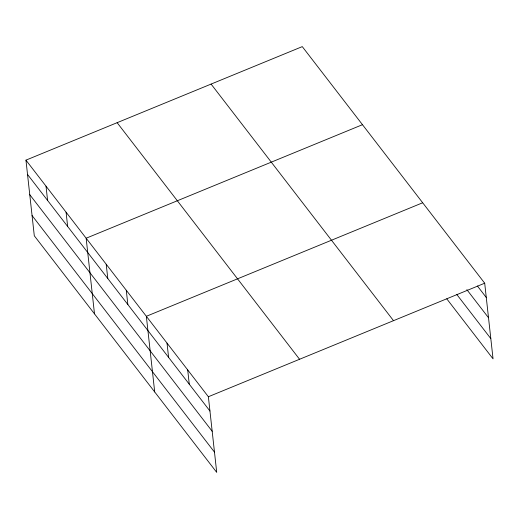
<?xml version="1.0" encoding="UTF-8"?>
<svg xmlns="http://www.w3.org/2000/svg" width="519" height="519" viewBox="0 0 519 519"><rect width="100%" height="100%" fill="white"/><g stroke="black" fill="none" stroke-linecap="round" stroke-linejoin="round"><path stroke-width="0.78" d="M25.95 160.144L208.372 396.737L216.721 472.381L34.299 235.795L25.95 160.144L302.279 46.619L484.701 283.205L493.05 358.856L446.781 298.84M362.476 124.69L86.148 238.221L94.497 313.865M422.674 202.767L146.345 316.298L154.701 391.942M208.372 396.737L484.701 283.205M477.415 286.001L486.277 297.491M466.853 289.647L488.509 317.738M456.85 294.552L490.812 338.602M211.09 84.084L393.512 320.671M117.138 122.685L299.56 359.271M27.526 174.429L209.948 411.022M29.765 194.683L212.18 431.27M32.068 215.547L214.483 452.133M187.696 369.924L189.273 384.209M167.021 343.111L168.597 357.396M126.279 290.27L127.856 304.556M106.213 264.249L107.79 278.528M66.082 212.2L67.658 226.479M46.016 186.172L47.592 200.457"/></g></svg>
